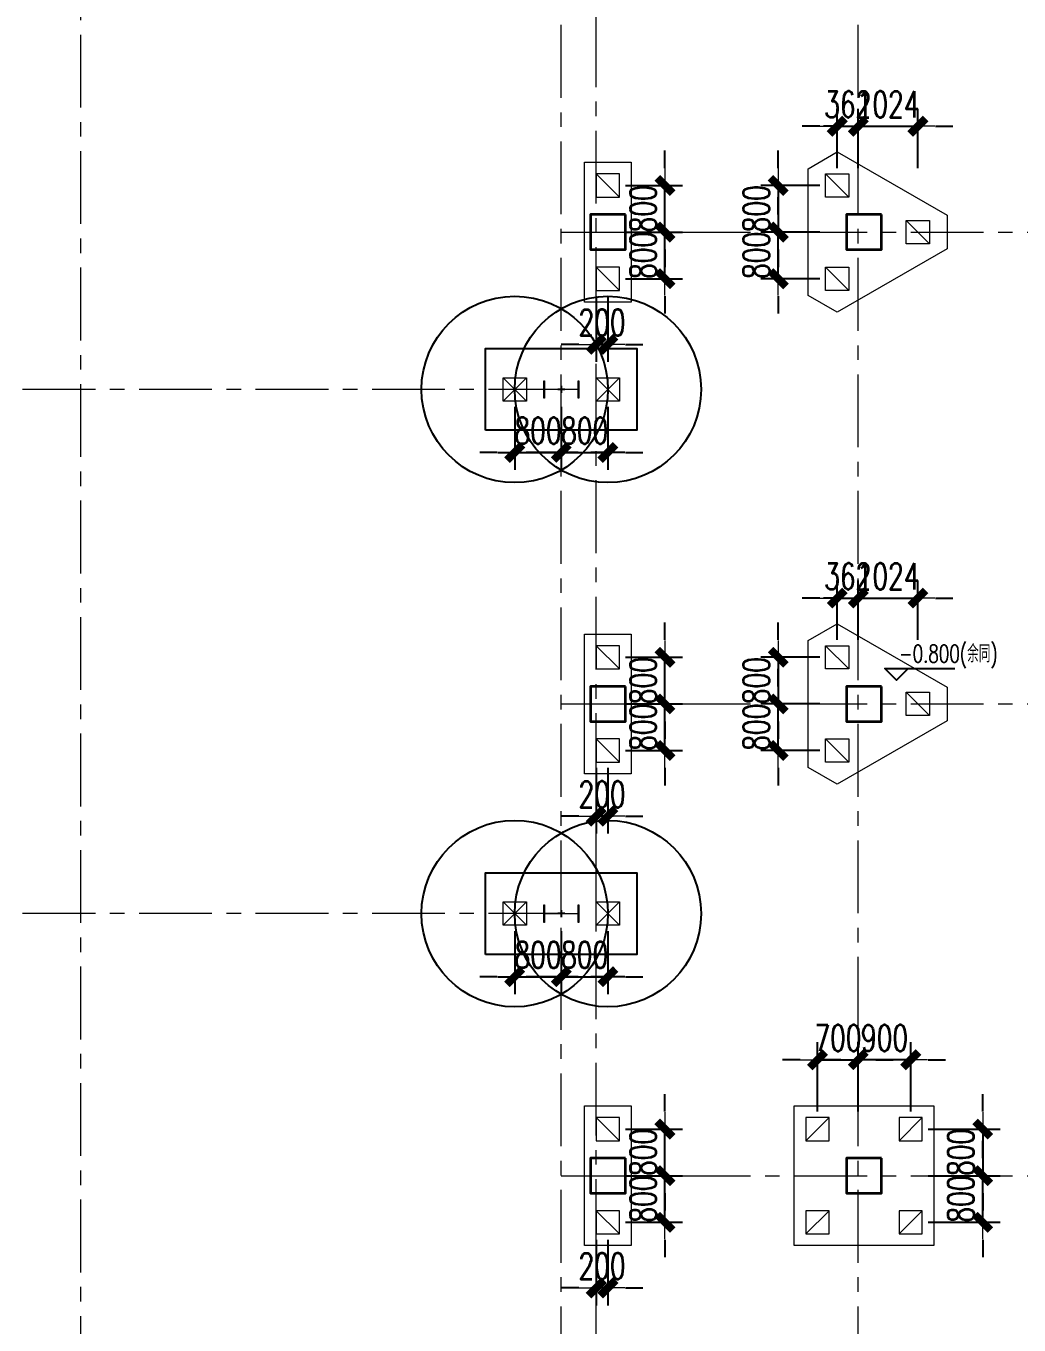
# Model space of a CAD drawing. Extents: x -1201378 to 2367219, y -619313 to 244905.
# Drawn here: x -708551 to -691498, y 184589 to 206891 of the extents above; entities that cross this region are included whole.
import ezdxf

# ---------------------------------------------------------------- set-up
doc = ezdxf.new("R2010")
doc.units = 0
doc.header["$LTSCALE"] = 1000
doc.linetypes.add('CENTER', pattern=[2, 1.25, -0.25, 0.25, -0.25])
doc.layers.get('0').update_dxf_attribs({"linetype": 'CONTINUOUS'})
doc.layers.get('Defpoints').update_dxf_attribs({"linetype": 'CONTINUOUS'})
for name, color, linetype, lineweight in [('S-axis', 111, 'CONTINUOUS', 0), ('S-col', 2, 'CONTINUOUS', 0), ('S-ct', 2, 'CONTINUOUS', 0), ('S-dim', 81, 'CONTINUOUS', 0), ('S-dote', 5, 'CENTER', 0), ('S-zhuang', 1, 'CONTINUOUS', 0), ('砼柱', 2, 'CONTINUOUS', 35)]:
    doc.layers.add(name, color=color, linetype=linetype, lineweight=lineweight)
for name, color, linetype in [('S-BG', 131, 'CONTINUOUS'), ('S-DIMZ', 115, 'CONTINUOUS'), ('S-DOTE1', 140, 'CENTER'), ('S-HATCH1-W', 252, 'CONTINUOUS')]:
    doc.layers.add(name, color=color, linetype=linetype)
doc.styles.add('SS1', font='tj-romans1.shx', dxfattribs={"width": 0.7, "bigfont": 'tj-hztxt1.shx'})
doc.dimstyles.new('S-150-ARCHI', dxfattribs={"dimscale": 150, "dimtxt": 3, "dimasz": 2, "dimexe": 2, "dimexo": 2, "dimgap": 1, "dimtad": 1, "dimdec": 0, "dimzin": 0, "dimdsep": 46, "dimtxsty": 'SS1', "dimblk1": 'TT', "dimblk2": 'TT', "dimsah": 1, "dimcen": 1, "dimclrd": 256, "dimclre": 256, "dimclrt": 256, "dimadec": 0, "dimazin": 0, "dimtfac": 1, "dimtdec": 0, "dimtix": 1, "dimtmove": 2, "dimatfit": 0, "dimldrblk": 'TT', "dimfxl": 2, "dimtolj": 1, "dimtzin": 0, "dimarcsym": 0})

# ---------------------------------------------------------------- blocks, each defined once
blk = doc.blocks.new('_FZH')
at = {"layer": 'S-col'}
blk.add_lwpolyline([(-0.375, -0.188), (-0.375, 0.187), (-0.36, 0.187), (-0.36, 0.005), (0.36, 0.005), (0.36, 0.187), (0.375, 0.187), (0.375, -0.188), (0.36, -0.188), (0.36, -0.005), (-0.36, -0.005), (-0.36, -0.188)], close=True, dxfattribs=at)
blk = doc.blocks.new('w4234324')
at = {"layer": 'S-col', "xscale": 800.0000000000005, "yscale": 800.0000000000005, "zscale": 800.0000000000005}
for p in [(-144454, 804820), (-144454, 795820)]:
    blk.add_blockref('_FZH', p, dxfattribs=at)
blk = doc.blocks.new('1#轴网')
at = {"layer": 'S-dote'}
for p, q in [((-107608.5, 18867), (-107608.5, 124689.3)), ((-94258.5, 19033.1), (-94258.5, 124689.3)), ((-99358.5, 19033.1), (-99358.5, 124633.4)), ((-98758.5, 19217), (-98758.5, 124427)), ((-99358.5, 90727), (-76979.2, 90727)), ((-99358.5, 88027), (-216950.7, 88027)), ((-99358.5, 82627), (-76979.2, 82627)), ((-99358.5, 79027), (-216950.7, 79027)), ((-99358.5, 74527), (-76979.2, 74527))]:
    blk.add_line(p, q, dxfattribs=at)
blk = doc.blocks.new('A$C6AFE39C8')
at = {"layer": '砼柱', "lineweight": 35}
for points in [[(-15000, -24400), (-15600, -24400), (-15600, -25000), (-15000, -25000)], [(-10600, -24400), (-11200, -24400), (-11200, -25000), (-10600, -25000)], [(-15000, -32500), (-15600, -32500), (-15600, -33100), (-15000, -33100)], [(-10600, -32500), (-11200, -32500), (-11200, -33100), (-10600, -33100)], [(-15000, -40600), (-15600, -40600), (-15600, -41200), (-15000, -41200)], [(-10600, -40600), (-11200, -40600), (-11200, -41200), (-10600, -41200)]]:
    blk.add_lwpolyline(points, close=True, dxfattribs=at)
blk = doc.blocks.new('S-ZHUANG-400')
at = {"layer": 'S-zhuang'}
for p, q in [((200, -200), (-200, 200)), ((-200, -200), (200, 200))]:
    blk.add_line(p, q, dxfattribs=at)
blk.add_lwpolyline([(-200, 200), (200, 200), (200, -200), (-200, -200)], close=True, dxfattribs=at)
blk = doc.blocks.new('CT2')
at = {"layer": 'Defpoints'}
for centre in [(-193625, -186366), (-193625, -187966)]:
    blk.add_circle(centre, 1600, dxfattribs=at)
at = {"layer": 'S-DOTE1', "ltscale": 0.25}
for p, q in [((-193625, -187226), (-193625, -187106)), ((-193565, -187166), (-193685, -187166))]:
    blk.add_line(p, q, dxfattribs=at)
at = {"layer": 'S-HATCH1-W'}
blk.add_lwpolyline([(-194325, -185866), (-192925, -185866), (-192925, -188466), (-194325, -188466)], close=True, dxfattribs=at)
at = {"layer": 'S-zhuang'}
for p in [(-193625, -186366), (-193625, -187966)]:
    blk.add_blockref('S-ZHUANG-400', p, dxfattribs=at)
blk = doc.blocks.new('TT')
blk.add_line((-0.969, 0), (0.969, 0))
at = {"const_width": 0.45}
blk.add_lwpolyline([(-0.442, -0.442), (0.442, 0.442)], dxfattribs=at)
blk = doc.blocks.new('*D5693')
at = {"layer": 'Defpoints', "color": 0, "transparency": 16777216}
for p in [(-700158, 191652), (-699359, 191652), (-699359, 190569)]:
    blk.add_point(p, dxfattribs=at)
at = {"layer": 'S-DIMZ', "lineweight": -2, "transparency": 16777216}
for p, q in [((-700158, 191352), (-700158, 190269)), ((-699359, 191352), (-699359, 190269)), ((-700458, 190569), (-700758, 190569)), ((-700158, 190569), (-699359, 190569)), ((-699059, 190569), (-698759, 190569))]:
    blk.add_line(p, q, dxfattribs=at)
at = {"layer": 'S-DIMZ', "lineweight": -2, "transparency": 16777216, "xscale": 300, "yscale": 300, "zscale": 300}
blk.add_blockref('TT', (-700158, 190569), dxfattribs=at)
at = {"layer": 'S-DIMZ', "lineweight": -2, "transparency": 16777216, "xscale": 300, "yscale": 300, "zscale": 300, "rotation": 180}
blk.add_blockref('TT', (-699359, 190569), dxfattribs=at)
at = {"layer": 'S-DIMZ', "transparency": 16777216, "insert": (-699758, 190944), "char_height": 450, "attachment_point": 5, "style": 'SS1'}
blk.add_mtext('\\A1;800', dxfattribs=at)
blk = doc.blocks.new('*D5694')
at = {"layer": 'Defpoints', "color": 0, "transparency": 16777216}
for p in [(-699359, 191652), (-698558, 191652), (-698558, 190569)]:
    blk.add_point(p, dxfattribs=at)
at = {"layer": 'S-DIMZ', "lineweight": -2, "transparency": 16777216}
for p, q in [((-699359, 191352), (-699359, 190269)), ((-698558, 191352), (-698558, 190269)), ((-699659, 190569), (-699959, 190569)), ((-699359, 190569), (-698558, 190569)), ((-698258, 190569), (-697958, 190569))]:
    blk.add_line(p, q, dxfattribs=at)
at = {"layer": 'S-DIMZ', "lineweight": -2, "transparency": 16777216, "xscale": 300, "yscale": 300, "zscale": 300}
blk.add_blockref('TT', (-699359, 190569), dxfattribs=at)
at = {"layer": 'S-DIMZ', "lineweight": -2, "transparency": 16777216, "xscale": 300, "yscale": 300, "zscale": 300, "rotation": 180}
blk.add_blockref('TT', (-698558, 190569), dxfattribs=at)
at = {"layer": 'S-DIMZ', "transparency": 16777216, "insert": (-698958, 190944), "char_height": 450, "attachment_point": 5, "style": 'SS1'}
blk.add_mtext('\\A1;800', dxfattribs=at)
blk = doc.blocks.new('*D5695')
at = {"layer": 'Defpoints', "color": 0, "transparency": 16777216}
for p in [(-700158, 200652), (-699359, 200652), (-699359, 199569)]:
    blk.add_point(p, dxfattribs=at)
at = {"layer": 'S-DIMZ', "lineweight": -2, "transparency": 16777216}
for p, q in [((-700158, 200352), (-700158, 199269)), ((-699359, 200352), (-699359, 199269)), ((-700458, 199569), (-700758, 199569)), ((-700158, 199569), (-699359, 199569)), ((-699059, 199569), (-698759, 199569))]:
    blk.add_line(p, q, dxfattribs=at)
at = {"layer": 'S-DIMZ', "lineweight": -2, "transparency": 16777216, "xscale": 300, "yscale": 300, "zscale": 300}
blk.add_blockref('TT', (-700158, 199569), dxfattribs=at)
at = {"layer": 'S-DIMZ', "lineweight": -2, "transparency": 16777216, "xscale": 300, "yscale": 300, "zscale": 300, "rotation": 180}
blk.add_blockref('TT', (-699359, 199569), dxfattribs=at)
at = {"layer": 'S-DIMZ', "transparency": 16777216, "insert": (-699758, 199944), "char_height": 450, "attachment_point": 5, "style": 'SS1'}
blk.add_mtext('\\A1;800', dxfattribs=at)
blk = doc.blocks.new('*D5696')
at = {"layer": 'Defpoints', "color": 0, "transparency": 16777216}
for p in [(-699359, 200652), (-698558, 200652), (-698558, 199569)]:
    blk.add_point(p, dxfattribs=at)
at = {"layer": 'S-DIMZ', "lineweight": -2, "transparency": 16777216}
for p, q in [((-699359, 200352), (-699359, 199269)), ((-698558, 200352), (-698558, 199269)), ((-699659, 199569), (-699959, 199569)), ((-699359, 199569), (-698558, 199569)), ((-698258, 199569), (-697958, 199569))]:
    blk.add_line(p, q, dxfattribs=at)
at = {"layer": 'S-DIMZ', "lineweight": -2, "transparency": 16777216, "xscale": 300, "yscale": 300, "zscale": 300}
blk.add_blockref('TT', (-699359, 199569), dxfattribs=at)
at = {"layer": 'S-DIMZ', "lineweight": -2, "transparency": 16777216, "xscale": 300, "yscale": 300, "zscale": 300, "rotation": 180}
blk.add_blockref('TT', (-698558, 199569), dxfattribs=at)
at = {"layer": 'S-DIMZ', "transparency": 16777216, "insert": (-698958, 199944), "char_height": 450, "attachment_point": 5, "style": 'SS1'}
blk.add_mtext('\\A1;800', dxfattribs=at)
blk = doc.blocks.new('A$C656D53E9')
at = {"layer": 'S-zhuang', "ltscale": 0.25}
blk.add_line((-200, 200), (200, -200), dxfattribs=at)
at = {"layer": 'S-zhuang', "color": 1, "ltscale": 0.5}
blk.add_lwpolyline([(200, 200), (-200, 200), (-200, -200), (200, -200)], close=True, dxfattribs=at)
blk = doc.blocks.new('*D5697')
at = {"layer": 'Defpoints', "color": 0, "ltscale": 0.25, "transparency": 16777216}
for p in [(-698558, 203352), (-697578, 203352), (-698558, 202552)]:
    blk.add_point(p, dxfattribs=at)
at = {"layer": 'S-dim', "lineweight": -2, "ltscale": 0.25, "transparency": 16777216}
for p, q in [((-697578, 203652), (-697578, 203952)), ((-698258, 203352), (-697278, 203352)), ((-697578, 202552), (-697578, 203352)), ((-698258, 202552), (-697278, 202552)), ((-697578, 202252), (-697578, 201952))]:
    blk.add_line(p, q, dxfattribs=at)
at = {"layer": 'S-dim', "lineweight": -2, "ltscale": 0.25, "transparency": 16777216, "xscale": 300, "yscale": 300, "zscale": 300}
for p, rotation in [((-697578, 203352), 270), ((-697578, 202552), 90)]:
    blk.add_blockref('TT', p, dxfattribs=dict(at, rotation=rotation))
at = {"layer": 'S-dim', "ltscale": 0.25, "transparency": 16777216, "insert": (-697953, 202952), "char_height": 450, "attachment_point": 5, "rotation": 90, "style": 'SS1'}
blk.add_mtext('\\A1;800', dxfattribs=at)
blk = doc.blocks.new('*D5698')
at = {"layer": 'Defpoints', "color": 0, "ltscale": 0.25, "transparency": 16777216}
for p in [(-698558, 204152), (-697578, 204152), (-698558, 203352)]:
    blk.add_point(p, dxfattribs=at)
at = {"layer": 'S-dim', "lineweight": -2, "ltscale": 0.25, "transparency": 16777216}
for p, q in [((-697578, 204452), (-697578, 204752)), ((-698258, 204152), (-697278, 204152)), ((-697578, 203352), (-697578, 204152)), ((-698258, 203352), (-697278, 203352)), ((-697578, 203052), (-697578, 202752))]:
    blk.add_line(p, q, dxfattribs=at)
at = {"layer": 'S-dim', "lineweight": -2, "ltscale": 0.25, "transparency": 16777216, "xscale": 300, "yscale": 300, "zscale": 300}
for p, rotation in [((-697578, 204152), 270), ((-697578, 203352), 90)]:
    blk.add_blockref('TT', p, dxfattribs=dict(at, rotation=rotation))
at = {"layer": 'S-dim', "ltscale": 0.25, "transparency": 16777216, "insert": (-697953, 203752), "char_height": 450, "attachment_point": 5, "rotation": 90, "style": 'SS1'}
blk.add_mtext('\\A1;800', dxfattribs=at)
blk = doc.blocks.new('*D5699')
at = {"layer": 'Defpoints', "color": 0, "ltscale": 0.25, "transparency": 16777216}
for p in [(-698758, 202552), (-698558, 202552), (-698758, 201425)]:
    blk.add_point(p, dxfattribs=at)
at = {"layer": 'S-dim', "lineweight": -2, "ltscale": 0.25, "transparency": 16777216}
for p, q in [((-698758, 202252), (-698758, 201125)), ((-698558, 202252), (-698558, 201125)), ((-699058, 201425), (-699358, 201425)), ((-698558, 201425), (-698758, 201425)), ((-698258, 201425), (-697958, 201425))]:
    blk.add_line(p, q, dxfattribs=at)
at = {"layer": 'S-dim', "lineweight": -2, "ltscale": 0.25, "transparency": 16777216, "xscale": 300, "yscale": 300, "zscale": 300}
blk.add_blockref('TT', (-698758, 201425), dxfattribs=at)
at = {"layer": 'S-dim', "lineweight": -2, "ltscale": 0.25, "transparency": 16777216, "xscale": 300, "yscale": 300, "zscale": 300, "rotation": 180}
blk.add_blockref('TT', (-698558, 201425), dxfattribs=at)
at = {"layer": 'S-dim', "ltscale": 0.25, "transparency": 16777216, "insert": (-698658, 201800), "char_height": 450, "attachment_point": 5, "style": 'SS1'}
blk.add_mtext('\\A1;200', dxfattribs=at)
blk = doc.blocks.new('*D5700')
at = {"layer": 'Defpoints', "color": 0, "ltscale": 0.25, "transparency": 16777216}
for p in [(-698558, 195252), (-697578, 195252), (-698558, 194452)]:
    blk.add_point(p, dxfattribs=at)
at = {"layer": 'S-dim', "lineweight": -2, "ltscale": 0.25, "transparency": 16777216}
for p, q in [((-697578, 195552), (-697578, 195852)), ((-698258, 195252), (-697278, 195252)), ((-697578, 194452), (-697578, 195252)), ((-698258, 194452), (-697278, 194452)), ((-697578, 194152), (-697578, 193852))]:
    blk.add_line(p, q, dxfattribs=at)
at = {"layer": 'S-dim', "lineweight": -2, "ltscale": 0.25, "transparency": 16777216, "xscale": 300, "yscale": 300, "zscale": 300}
for p, rotation in [((-697578, 195252), 270), ((-697578, 194452), 90)]:
    blk.add_blockref('TT', p, dxfattribs=dict(at, rotation=rotation))
at = {"layer": 'S-dim', "ltscale": 0.25, "transparency": 16777216, "insert": (-697953, 194852), "char_height": 450, "attachment_point": 5, "rotation": 90, "style": 'SS1'}
blk.add_mtext('\\A1;800', dxfattribs=at)
blk = doc.blocks.new('*D5701')
at = {"layer": 'Defpoints', "color": 0, "ltscale": 0.25, "transparency": 16777216}
for p in [(-698558, 196052), (-697578, 196052), (-698558, 195252)]:
    blk.add_point(p, dxfattribs=at)
at = {"layer": 'S-dim', "lineweight": -2, "ltscale": 0.25, "transparency": 16777216}
for p, q in [((-697578, 196352), (-697578, 196652)), ((-698258, 196052), (-697278, 196052)), ((-697578, 195252), (-697578, 196052)), ((-698258, 195252), (-697278, 195252)), ((-697578, 194952), (-697578, 194652))]:
    blk.add_line(p, q, dxfattribs=at)
at = {"layer": 'S-dim', "lineweight": -2, "ltscale": 0.25, "transparency": 16777216, "xscale": 300, "yscale": 300, "zscale": 300}
for p, rotation in [((-697578, 196052), 270), ((-697578, 195252), 90)]:
    blk.add_blockref('TT', p, dxfattribs=dict(at, rotation=rotation))
at = {"layer": 'S-dim', "ltscale": 0.25, "transparency": 16777216, "insert": (-697953, 195652), "char_height": 450, "attachment_point": 5, "rotation": 90, "style": 'SS1'}
blk.add_mtext('\\A1;800', dxfattribs=at)
blk = doc.blocks.new('*D5702')
at = {"layer": 'Defpoints', "color": 0, "ltscale": 0.25, "transparency": 16777216}
for p in [(-698758, 194452), (-698558, 194452), (-698758, 193325)]:
    blk.add_point(p, dxfattribs=at)
at = {"layer": 'S-dim', "lineweight": -2, "ltscale": 0.25, "transparency": 16777216}
for p, q in [((-698758, 194152), (-698758, 193025)), ((-698558, 194152), (-698558, 193025)), ((-699058, 193325), (-699358, 193325)), ((-698558, 193325), (-698758, 193325)), ((-698258, 193325), (-697958, 193325))]:
    blk.add_line(p, q, dxfattribs=at)
at = {"layer": 'S-dim', "lineweight": -2, "ltscale": 0.25, "transparency": 16777216, "xscale": 300, "yscale": 300, "zscale": 300}
blk.add_blockref('TT', (-698758, 193325), dxfattribs=at)
at = {"layer": 'S-dim', "lineweight": -2, "ltscale": 0.25, "transparency": 16777216, "xscale": 300, "yscale": 300, "zscale": 300, "rotation": 180}
blk.add_blockref('TT', (-698558, 193325), dxfattribs=at)
at = {"layer": 'S-dim', "ltscale": 0.25, "transparency": 16777216, "insert": (-698658, 193700), "char_height": 450, "attachment_point": 5, "style": 'SS1'}
blk.add_mtext('\\A1;200', dxfattribs=at)
blk = doc.blocks.new('*D5703')
at = {"layer": 'Defpoints', "color": 0, "ltscale": 0.25, "transparency": 16777216}
for p in [(-698558, 187152), (-697578, 187152), (-698558, 186352)]:
    blk.add_point(p, dxfattribs=at)
at = {"layer": 'S-dim', "lineweight": -2, "ltscale": 0.25, "transparency": 16777216}
for p, q in [((-697578, 187452), (-697578, 187752)), ((-698258, 187152), (-697278, 187152)), ((-697578, 186352), (-697578, 187152)), ((-698258, 186352), (-697278, 186352)), ((-697578, 186052), (-697578, 185752))]:
    blk.add_line(p, q, dxfattribs=at)
at = {"layer": 'S-dim', "lineweight": -2, "ltscale": 0.25, "transparency": 16777216, "xscale": 300, "yscale": 300, "zscale": 300}
for p, rotation in [((-697578, 187152), 270), ((-697578, 186352), 90)]:
    blk.add_blockref('TT', p, dxfattribs=dict(at, rotation=rotation))
at = {"layer": 'S-dim', "ltscale": 0.25, "transparency": 16777216, "insert": (-697953, 186752), "char_height": 450, "attachment_point": 5, "rotation": 90, "style": 'SS1'}
blk.add_mtext('\\A1;800', dxfattribs=at)
blk = doc.blocks.new('*D5704')
at = {"layer": 'Defpoints', "color": 0, "ltscale": 0.25, "transparency": 16777216}
for p in [(-698558, 187952), (-697578, 187952), (-698558, 187152)]:
    blk.add_point(p, dxfattribs=at)
at = {"layer": 'S-dim', "lineweight": -2, "ltscale": 0.25, "transparency": 16777216}
for p, q in [((-697578, 188252), (-697578, 188552)), ((-698258, 187952), (-697278, 187952)), ((-697578, 187152), (-697578, 187952)), ((-698258, 187152), (-697278, 187152)), ((-697578, 186852), (-697578, 186552))]:
    blk.add_line(p, q, dxfattribs=at)
at = {"layer": 'S-dim', "lineweight": -2, "ltscale": 0.25, "transparency": 16777216, "xscale": 300, "yscale": 300, "zscale": 300}
for p, rotation in [((-697578, 187952), 270), ((-697578, 187152), 90)]:
    blk.add_blockref('TT', p, dxfattribs=dict(at, rotation=rotation))
at = {"layer": 'S-dim', "ltscale": 0.25, "transparency": 16777216, "insert": (-697953, 187552), "char_height": 450, "attachment_point": 5, "rotation": 90, "style": 'SS1'}
blk.add_mtext('\\A1;800', dxfattribs=at)
blk = doc.blocks.new('*D5705')
at = {"layer": 'Defpoints', "color": 0, "ltscale": 0.25, "transparency": 16777216}
for p in [(-698758, 186352), (-698558, 186352), (-698758, 185225)]:
    blk.add_point(p, dxfattribs=at)
at = {"layer": 'S-dim', "lineweight": -2, "ltscale": 0.25, "transparency": 16777216}
for p, q in [((-698758, 186052), (-698758, 184925)), ((-698558, 186052), (-698558, 184925)), ((-699058, 185225), (-699358, 185225)), ((-698558, 185225), (-698758, 185225)), ((-698258, 185225), (-697958, 185225))]:
    blk.add_line(p, q, dxfattribs=at)
at = {"layer": 'S-dim', "lineweight": -2, "ltscale": 0.25, "transparency": 16777216, "xscale": 300, "yscale": 300, "zscale": 300}
blk.add_blockref('TT', (-698758, 185225), dxfattribs=at)
at = {"layer": 'S-dim', "lineweight": -2, "ltscale": 0.25, "transparency": 16777216, "xscale": 300, "yscale": 300, "zscale": 300, "rotation": 180}
blk.add_blockref('TT', (-698558, 185225), dxfattribs=at)
at = {"layer": 'S-dim', "ltscale": 0.25, "transparency": 16777216, "insert": (-698658, 185600), "char_height": 450, "attachment_point": 5, "style": 'SS1'}
blk.add_mtext('\\A1;200', dxfattribs=at)
blk = doc.blocks.new('*D5741')
at = {"layer": 'Defpoints', "color": 0, "ltscale": 0.25, "transparency": 16777216}
for p in [(-694620, 204152), (-695633, 203352), (-694620, 203352)]:
    blk.add_point(p, dxfattribs=at)
at = {"layer": 'S-dim', "lineweight": -2, "ltscale": 0.25, "transparency": 16777216}
for p, q in [((-695633, 204452), (-695633, 204752)), ((-694920, 204152), (-695933, 204152)), ((-695633, 204152), (-695633, 203352)), ((-694920, 203352), (-695933, 203352)), ((-695633, 203052), (-695633, 202752))]:
    blk.add_line(p, q, dxfattribs=at)
at = {"layer": 'S-dim', "lineweight": -2, "ltscale": 0.25, "transparency": 16777216, "xscale": 300, "yscale": 300, "zscale": 300}
for p, rotation in [((-695633, 204152), 270), ((-695633, 203352), 90)]:
    blk.add_blockref('TT', p, dxfattribs=dict(at, rotation=rotation))
at = {"layer": 'S-dim', "ltscale": 0.25, "transparency": 16777216, "insert": (-696008, 203752), "char_height": 450, "attachment_point": 5, "rotation": 90, "style": 'SS1'}
blk.add_mtext('\\A1;800', dxfattribs=at)
blk = doc.blocks.new('*D5742')
at = {"layer": 'Defpoints', "color": 0, "ltscale": 0.25, "transparency": 16777216}
for p in [(-695633, 203352), (-694620, 203352), (-694620, 202552)]:
    blk.add_point(p, dxfattribs=at)
at = {"layer": 'S-dim', "lineweight": -2, "ltscale": 0.25, "transparency": 16777216}
for p, q in [((-695633, 203652), (-695633, 203952)), ((-694920, 203352), (-695933, 203352)), ((-695633, 202552), (-695633, 203352)), ((-694920, 202552), (-695933, 202552)), ((-695633, 202252), (-695633, 201952))]:
    blk.add_line(p, q, dxfattribs=at)
at = {"layer": 'S-dim', "lineweight": -2, "ltscale": 0.25, "transparency": 16777216, "xscale": 300, "yscale": 300, "zscale": 300}
for p, rotation in [((-695633, 203352), 270), ((-695633, 202552), 90)]:
    blk.add_blockref('TT', p, dxfattribs=dict(at, rotation=rotation))
at = {"layer": 'S-dim', "ltscale": 0.25, "transparency": 16777216, "insert": (-696008, 202952), "char_height": 450, "attachment_point": 5, "rotation": 90, "style": 'SS1'}
blk.add_mtext('\\A1;800', dxfattribs=at)
blk = doc.blocks.new('*D5743')
at = {"layer": 'Defpoints', "color": 0, "ltscale": 0.25, "transparency": 16777216}
for p in [(-694258, 205169), (-694620, 204152), (-694258, 204152)]:
    blk.add_point(p, dxfattribs=at)
at = {"layer": 'S-dim', "lineweight": -2, "ltscale": 0.25, "transparency": 16777216}
for p, q in [((-694620, 204452), (-694620, 205469)), ((-694258, 204452), (-694258, 205469)), ((-694920, 205169), (-695220, 205169)), ((-694620, 205169), (-694258, 205169)), ((-693958, 205169), (-693658, 205169))]:
    blk.add_line(p, q, dxfattribs=at)
at = {"layer": 'S-dim', "lineweight": -2, "ltscale": 0.25, "transparency": 16777216, "xscale": 300, "yscale": 300, "zscale": 300}
blk.add_blockref('TT', (-694620, 205169), dxfattribs=at)
at = {"layer": 'S-dim', "lineweight": -2, "ltscale": 0.25, "transparency": 16777216, "xscale": 300, "yscale": 300, "zscale": 300, "rotation": 180}
blk.add_blockref('TT', (-694258, 205169), dxfattribs=at)
at = {"layer": 'S-dim', "ltscale": 0.25, "transparency": 16777216, "insert": (-694439, 205544), "char_height": 450, "attachment_point": 5, "style": 'SS1'}
blk.add_mtext('\\A1;362', dxfattribs=at)
blk = doc.blocks.new('*D5744')
at = {"layer": 'Defpoints', "color": 0, "ltscale": 0.25, "transparency": 16777216}
for p in [(-693235, 205169), (-694258, 204152), (-693235, 204152)]:
    blk.add_point(p, dxfattribs=at)
at = {"layer": 'S-dim', "lineweight": -2, "ltscale": 0.25, "transparency": 16777216}
for p, q in [((-694258, 204452), (-694258, 205469)), ((-693235, 204452), (-693235, 205469)), ((-694558, 205169), (-694858, 205169)), ((-694258, 205169), (-693235, 205169)), ((-692935, 205169), (-692635, 205169))]:
    blk.add_line(p, q, dxfattribs=at)
at = {"layer": 'S-dim', "lineweight": -2, "ltscale": 0.25, "transparency": 16777216, "xscale": 300, "yscale": 300, "zscale": 300}
blk.add_blockref('TT', (-694258, 205169), dxfattribs=at)
at = {"layer": 'S-dim', "lineweight": -2, "ltscale": 0.25, "transparency": 16777216, "xscale": 300, "yscale": 300, "zscale": 300, "rotation": 180}
blk.add_blockref('TT', (-693235, 205169), dxfattribs=at)
at = {"layer": 'S-dim', "ltscale": 0.25, "transparency": 16777216, "insert": (-693747, 205544), "char_height": 450, "attachment_point": 5, "style": 'SS1'}
blk.add_mtext('\\A1;1024', dxfattribs=at)
blk = doc.blocks.new('*D5745')
at = {"layer": 'Defpoints', "color": 0, "ltscale": 0.25, "transparency": 16777216}
for p in [(-694620, 196052), (-695633, 195252), (-694620, 195252)]:
    blk.add_point(p, dxfattribs=at)
at = {"layer": 'S-dim', "lineweight": -2, "ltscale": 0.25, "transparency": 16777216}
for p, q in [((-695633, 196352), (-695633, 196652)), ((-694920, 196052), (-695933, 196052)), ((-695633, 196052), (-695633, 195252)), ((-694920, 195252), (-695933, 195252)), ((-695633, 194952), (-695633, 194652))]:
    blk.add_line(p, q, dxfattribs=at)
at = {"layer": 'S-dim', "lineweight": -2, "ltscale": 0.25, "transparency": 16777216, "xscale": 300, "yscale": 300, "zscale": 300}
for p, rotation in [((-695633, 196052), 270), ((-695633, 195252), 90)]:
    blk.add_blockref('TT', p, dxfattribs=dict(at, rotation=rotation))
at = {"layer": 'S-dim', "ltscale": 0.25, "transparency": 16777216, "insert": (-696008, 195652), "char_height": 450, "attachment_point": 5, "rotation": 90, "style": 'SS1'}
blk.add_mtext('\\A1;800', dxfattribs=at)
blk = doc.blocks.new('*D5746')
at = {"layer": 'Defpoints', "color": 0, "ltscale": 0.25, "transparency": 16777216}
for p in [(-695633, 195252), (-694620, 195252), (-694620, 194452)]:
    blk.add_point(p, dxfattribs=at)
at = {"layer": 'S-dim', "lineweight": -2, "ltscale": 0.25, "transparency": 16777216}
for p, q in [((-695633, 195552), (-695633, 195852)), ((-694920, 195252), (-695933, 195252)), ((-695633, 194452), (-695633, 195252)), ((-694920, 194452), (-695933, 194452)), ((-695633, 194152), (-695633, 193852))]:
    blk.add_line(p, q, dxfattribs=at)
at = {"layer": 'S-dim', "lineweight": -2, "ltscale": 0.25, "transparency": 16777216, "xscale": 300, "yscale": 300, "zscale": 300}
for p, rotation in [((-695633, 195252), 270), ((-695633, 194452), 90)]:
    blk.add_blockref('TT', p, dxfattribs=dict(at, rotation=rotation))
at = {"layer": 'S-dim', "ltscale": 0.25, "transparency": 16777216, "insert": (-696008, 194852), "char_height": 450, "attachment_point": 5, "rotation": 90, "style": 'SS1'}
blk.add_mtext('\\A1;800', dxfattribs=at)
blk = doc.blocks.new('*D5747')
at = {"layer": 'Defpoints', "color": 0, "ltscale": 0.25, "transparency": 16777216}
for p in [(-694258, 197069), (-694620, 196052), (-694258, 196052)]:
    blk.add_point(p, dxfattribs=at)
at = {"layer": 'S-dim', "lineweight": -2, "ltscale": 0.25, "transparency": 16777216}
for p, q in [((-694620, 196352), (-694620, 197369)), ((-694258, 196352), (-694258, 197369)), ((-694920, 197069), (-695220, 197069)), ((-694620, 197069), (-694258, 197069)), ((-693958, 197069), (-693658, 197069))]:
    blk.add_line(p, q, dxfattribs=at)
at = {"layer": 'S-dim', "lineweight": -2, "ltscale": 0.25, "transparency": 16777216, "xscale": 300, "yscale": 300, "zscale": 300}
blk.add_blockref('TT', (-694620, 197069), dxfattribs=at)
at = {"layer": 'S-dim', "lineweight": -2, "ltscale": 0.25, "transparency": 16777216, "xscale": 300, "yscale": 300, "zscale": 300, "rotation": 180}
blk.add_blockref('TT', (-694258, 197069), dxfattribs=at)
at = {"layer": 'S-dim', "ltscale": 0.25, "transparency": 16777216, "insert": (-694439, 197444), "char_height": 450, "attachment_point": 5, "style": 'SS1'}
blk.add_mtext('\\A1;362', dxfattribs=at)
blk = doc.blocks.new('*D5748')
at = {"layer": 'Defpoints', "color": 0, "ltscale": 0.25, "transparency": 16777216}
for p in [(-693235, 197069), (-694258, 196052), (-693235, 196052)]:
    blk.add_point(p, dxfattribs=at)
at = {"layer": 'S-dim', "lineweight": -2, "ltscale": 0.25, "transparency": 16777216}
for p, q in [((-694258, 196352), (-694258, 197369)), ((-693235, 196352), (-693235, 197369)), ((-694558, 197069), (-694858, 197069)), ((-694258, 197069), (-693235, 197069)), ((-692935, 197069), (-692635, 197069))]:
    blk.add_line(p, q, dxfattribs=at)
at = {"layer": 'S-dim', "lineweight": -2, "ltscale": 0.25, "transparency": 16777216, "xscale": 300, "yscale": 300, "zscale": 300}
blk.add_blockref('TT', (-694258, 197069), dxfattribs=at)
at = {"layer": 'S-dim', "lineweight": -2, "ltscale": 0.25, "transparency": 16777216, "xscale": 300, "yscale": 300, "zscale": 300, "rotation": 180}
blk.add_blockref('TT', (-693235, 197069), dxfattribs=at)
at = {"layer": 'S-dim', "ltscale": 0.25, "transparency": 16777216, "insert": (-693747, 197444), "char_height": 450, "attachment_point": 5, "style": 'SS1'}
blk.add_mtext('\\A1;1024', dxfattribs=at)
blk = doc.blocks.new('*D5749')
at = {"layer": 'Defpoints', "color": 0, "ltscale": 0.25, "transparency": 16777216}
for p in [(-694258, 189142), (-694958, 187952), (-694258, 187952)]:
    blk.add_point(p, dxfattribs=at)
at = {"layer": 'S-dim', "lineweight": -2, "ltscale": 0.25, "transparency": 16777216}
for p, q in [((-694958, 188252), (-694958, 189442)), ((-694258, 188252), (-694258, 189442)), ((-695258, 189142), (-695558, 189142)), ((-694958, 189142), (-694258, 189142)), ((-693958, 189142), (-693658, 189142))]:
    blk.add_line(p, q, dxfattribs=at)
at = {"layer": 'S-dim', "lineweight": -2, "ltscale": 0.25, "transparency": 16777216, "xscale": 300, "yscale": 300, "zscale": 300}
blk.add_blockref('TT', (-694958, 189142), dxfattribs=at)
at = {"layer": 'S-dim', "lineweight": -2, "ltscale": 0.25, "transparency": 16777216, "xscale": 300, "yscale": 300, "zscale": 300, "rotation": 180}
blk.add_blockref('TT', (-694258, 189142), dxfattribs=at)
at = {"layer": 'S-dim', "ltscale": 0.25, "transparency": 16777216, "insert": (-694608, 189517), "char_height": 450, "attachment_point": 5, "style": 'SS1'}
blk.add_mtext('\\A1;700', dxfattribs=at)
blk = doc.blocks.new('*D5615')
at = {"layer": 'Defpoints', "color": 0, "ltscale": 0.25, "transparency": 16777216}
for p in [(-694258, 189142), (-694258, 187952), (-693358, 187952)]:
    blk.add_point(p, dxfattribs=at)
at = {"layer": 'S-dim', "lineweight": -2, "ltscale": 0.25, "transparency": 16777216}
for p, q in [((-694258, 188252), (-694258, 189442)), ((-693358, 188252), (-693358, 189442)), ((-694558, 189142), (-694858, 189142)), ((-693358, 189142), (-694258, 189142)), ((-693058, 189142), (-692758, 189142))]:
    blk.add_line(p, q, dxfattribs=at)
at = {"layer": 'S-dim', "lineweight": -2, "ltscale": 0.25, "transparency": 16777216, "xscale": 300, "yscale": 300, "zscale": 300}
blk.add_blockref('TT', (-694258, 189142), dxfattribs=at)
at = {"layer": 'S-dim', "lineweight": -2, "ltscale": 0.25, "transparency": 16777216, "xscale": 300, "yscale": 300, "zscale": 300, "rotation": 180}
blk.add_blockref('TT', (-693358, 189142), dxfattribs=at)
at = {"layer": 'S-dim', "ltscale": 0.25, "transparency": 16777216, "insert": (-693808, 189517), "char_height": 450, "attachment_point": 5, "style": 'SS1'}
blk.add_mtext('\\A1;900', dxfattribs=at)
blk = doc.blocks.new('*D5616')
at = {"layer": 'Defpoints', "color": 0, "ltscale": 0.25, "transparency": 16777216}
for p in [(-693358, 187952), (-693358, 187152), (-692122, 187152)]:
    blk.add_point(p, dxfattribs=at)
at = {"layer": 'S-dim', "lineweight": -2, "ltscale": 0.25, "transparency": 16777216}
for p, q in [((-692122, 188252), (-692122, 188552)), ((-693058, 187952), (-691822, 187952)), ((-692122, 187952), (-692122, 187152)), ((-693058, 187152), (-691822, 187152)), ((-692122, 186852), (-692122, 186552))]:
    blk.add_line(p, q, dxfattribs=at)
at = {"layer": 'S-dim', "lineweight": -2, "ltscale": 0.25, "transparency": 16777216, "xscale": 300, "yscale": 300, "zscale": 300}
for p, rotation in [((-692122, 187952), 270), ((-692122, 187152), 90)]:
    blk.add_blockref('TT', p, dxfattribs=dict(at, rotation=rotation))
at = {"layer": 'S-dim', "ltscale": 0.25, "transparency": 16777216, "insert": (-692497, 187552), "char_height": 450, "attachment_point": 5, "rotation": 90, "style": 'SS1'}
blk.add_mtext('\\A1;800', dxfattribs=at)
blk = doc.blocks.new('*D5617')
at = {"layer": 'Defpoints', "color": 0, "ltscale": 0.25, "transparency": 16777216}
for p in [(-693358, 187152), (-692122, 187152), (-693358, 186352)]:
    blk.add_point(p, dxfattribs=at)
at = {"layer": 'S-dim', "lineweight": -2, "ltscale": 0.25, "transparency": 16777216}
for p, q in [((-692122, 187452), (-692122, 187752)), ((-693058, 187152), (-691822, 187152)), ((-692122, 186352), (-692122, 187152)), ((-693058, 186352), (-691822, 186352)), ((-692122, 186052), (-692122, 185752))]:
    blk.add_line(p, q, dxfattribs=at)
at = {"layer": 'S-dim', "lineweight": -2, "ltscale": 0.25, "transparency": 16777216, "xscale": 300, "yscale": 300, "zscale": 300}
for p, rotation in [((-692122, 187152), 270), ((-692122, 186352), 90)]:
    blk.add_blockref('TT', p, dxfattribs=dict(at, rotation=rotation))
at = {"layer": 'S-dim', "ltscale": 0.25, "transparency": 16777216, "insert": (-692497, 186752), "char_height": 450, "attachment_point": 5, "rotation": 90, "style": 'SS1'}
blk.add_mtext('\\A1;800', dxfattribs=at)

msp = doc.modelspace()

# ---------------------------------------------------------------- linework, layer by layer
at = {"layer": 'S-BG'}
msp.add_lwpolyline([(-693401.6, 195859.9), (-693601.6, 195659.9), (-693801.6, 195859.9), (-692601.6, 195859.9)], dxfattribs=at)
at = {"layer": 'S-ct', "ltscale": 0.25}
for points in [[(-698958.5, 204551.8), (-698158.5, 204551.8), (-698158.5, 202151.8), (-698958.5, 202151.8)], [(-698958.5, 196451.8), (-698158.5, 196451.8), (-698158.5, 194051.8), (-698958.5, 194051.8)], [(-698958.5, 188351.8), (-698158.5, 188351.8), (-698158.5, 185951.8), (-698958.5, 185951.8)], [(-695358.5, 188351.8), (-692958.5, 188351.8), (-692958.5, 185951.8), (-695358.5, 185951.8)]]:
    msp.add_lwpolyline(points, close=True, dxfattribs=at)
for points in [[(-694620.5, 204728.8), (-692734.5, 203640.8), (-692734.5, 203062.8), (-694620.5, 201974.8), (-695120.5, 202262.8), (-695120.5, 204440.8), (-694620.5, 204728.8)], [(-694620.5, 196628.8), (-692734.5, 195540.8), (-692734.5, 194962.8), (-694620.5, 193874.8), (-695120.5, 194162.8), (-695120.5, 196340.8), (-694620.5, 196628.8)]]:
    msp.add_lwpolyline(points, dxfattribs=at)

# ---------------------------------------------------------------- block references
at = {"layer": 'S-axis'}
msp.add_blockref('1#轴网', (-600000, 112624.8), dxfattribs=at)
at = {"layer": 'S-col'}
for name, p in [('A$C6AFE39C8', (-683258.5, 228051.8)), ('A$C6AFE39C8', (-683258.5, 228051.8)), ('w4234324', (-554904.3, -604168.2))]:
    msp.add_blockref(name, p, dxfattribs=at)
at = {"layer": 'S-ct', "ltscale": 0.25}
for p in [(-698558.5, 204151.8), (-698558.5, 202551.8), (-698558.5, 196051.8), (-698558.5, 194451.8), (-698558.5, 187951.8), (-698558.5, 186351.8)]:
    msp.add_blockref('A$C656D53E9', p, dxfattribs=at)
at = {"layer": 'S-ct', "ltscale": 0.25, "xscale": -1, "rotation": 90}
for p in [(-694620.3, 204151.8), (-693234.7, 203351.8), (-694620.3, 202551.8), (-694620.3, 196051.8), (-693234.7, 195251.8), (-694620.3, 194451.8)]:
    msp.add_blockref('A$C656D53E9', p, dxfattribs=at)
at = {"layer": 'S-ct', "ltscale": 0.25, "rotation": 270}
for p in [(-694958.5, 187951.8), (-693358.5, 187951.8), (-694958.5, 186351.8), (-693358.5, 186351.8)]:
    msp.add_blockref('A$C656D53E9', p, dxfattribs=at)
at = {"layer": 'S-zhuang', "rotation": 90}
for p in [(-886524.7, 394276.6), (-886524.7, 385276.6)]:
    msp.add_blockref('CT2', p, dxfattribs=at)

# ---------------------------------------------------------------- texts
at = {"layer": 'S-BG', "style": 'SS1', "width": 0.7}
msp.add_text('-0.800(余同)', height=300, dxfattribs=at).set_placement((-693558.8, 195964.9, 0))

# ---------------------------------------------------------------- dimensions: what is measured, and where the dimension line sits
at = {"layer": 'S-dim', "ltscale": 0.25}
for p1, p2, distance, picture, middle in [((-694620.3, 204151.8), (-694258.5, 204151.8), 1016.8, '*D5743', (-694439.4, 205543.6)), ((-694258.5, 204151.8), (-693234.7, 204151.8), 1016.8, '*D5744', (-693746.6, 205543.6)), ((-698558.5, 203351.8), (-698558.5, 204151.8), -980.3, '*D5698', (-697953.2, 203751.8)), ((-698558.5, 202551.8), (-698558.5, 203351.8), -980.3, '*D5697', (-697953.2, 202951.8)), ((-694620.3, 196051.8), (-694258.5, 196051.8), 1016.8, '*D5747', (-694439.4, 197443.6)), ((-694258.5, 196051.8), (-693234.7, 196051.8), 1016.8, '*D5748', (-693746.6, 197443.6)), ((-698558.5, 195251.8), (-698558.5, 196051.8), -980.3, '*D5701', (-697953.2, 195651.8)), ((-698558.5, 194451.8), (-698558.5, 195251.8), -980.3, '*D5700', (-697953.2, 194851.8)), ((-698558.5, 187151.8), (-698558.5, 187951.8), -980.3, '*D5704', (-697953.2, 187551.8)), ((-698558.5, 186351.8), (-698558.5, 187151.8), -980.3, '*D5703', (-697953.2, 186751.8))]:
    dim = msp.add_aligned_dim(p1=p1, p2=p2, distance=distance, dimstyle='S-150-ARCHI', dxfattribs=at)
    dim.commit()
    dim.dimension.update_dxf_attribs({"geometry": picture, "text_midpoint": middle})
for base, p1, p2, angle, picture, middle in [((-695632.7, 203351.8), (-694620.3, 204151.8), (-694620.3, 203351.8), 270, '*D5741', (-696007.7, 203751.8)), ((-695632.7, 203351.8), (-694620.3, 202551.8), (-694620.3, 203351.8), 270, '*D5742', (-696007.7, 202951.8)), ((-695632.7, 195251.8), (-694620.3, 196051.8), (-694620.3, 195251.8), 270, '*D5745', (-696007.7, 195651.8)), ((-695632.7, 195251.8), (-694620.3, 194451.8), (-694620.3, 195251.8), 270, '*D5746', (-696007.7, 194851.8)), ((-692121.7, 187151.8), (-693358.5, 187951.8), (-693358.5, 187151.8), 90, '*D5616', (-692496.7, 187551.8)), ((-692121.7, 187151.8), (-693358.5, 186351.8), (-693358.5, 187151.8), 90, '*D5617', (-692496.7, 186751.8))]:
    dim = msp.add_linear_dim(base=base, p1=p1, p2=p2, angle=angle, dimstyle='S-150-ARCHI', dxfattribs=at)
    dim.commit()
    dim.dimension.update_dxf_attribs({"geometry": picture, "text_midpoint": middle})
for base, p1, p2, picture, middle in [((-698758.5, 201425.3), (-698558.5, 202551.8), (-698758.5, 202551.8), '*D5699', (-698658.5, 201800.3)), ((-698758.5, 193325.3), (-698558.5, 194451.8), (-698758.5, 194451.8), '*D5702', (-698658.5, 193700.3)), ((-694258.5, 189141.6), (-694958.5, 187951.8), (-694258.5, 187951.8), '*D5749', (-694608.5, 189516.6)), ((-694258.5, 189141.6), (-693358.5, 187951.8), (-694258.5, 187951.8), '*D5615', (-693808.5, 189516.6)), ((-698758.5, 185225.3), (-698558.5, 186351.8), (-698758.5, 186351.8), '*D5705', (-698658.5, 185600.3))]:
    dim = msp.add_linear_dim(base=base, p1=p1, p2=p2, dimstyle='S-150-ARCHI', dxfattribs=at)
    dim.commit()
    dim.dimension.update_dxf_attribs({"geometry": picture, "text_midpoint": middle})
at = {"layer": 'S-DIMZ'}
for base, p1, p2, picture, middle in [((-699358.5, 199569), (-700158.5, 200651.8), (-699358.5, 200651.8), '*D5695', (-699758.5, 199944)), ((-698558.5, 199569), (-699358.5, 200651.8), (-698558.5, 200651.8), '*D5696', (-698958.5, 199944)), ((-699358.5, 190569), (-700158.5, 191651.8), (-699358.5, 191651.8), '*D5693', (-699758.5, 190944)), ((-698558.5, 190569), (-699358.5, 191651.8), (-698558.5, 191651.8), '*D5694', (-698958.5, 190944))]:
    dim = msp.add_linear_dim(base=base, p1=p1, p2=p2, dimstyle='S-150-ARCHI', override={"dimexo": 2}, dxfattribs=at)
    dim.commit()
    dim.dimension.update_dxf_attribs({"geometry": picture, "text_midpoint": middle})

doc.saveas('drawing.dxf')
